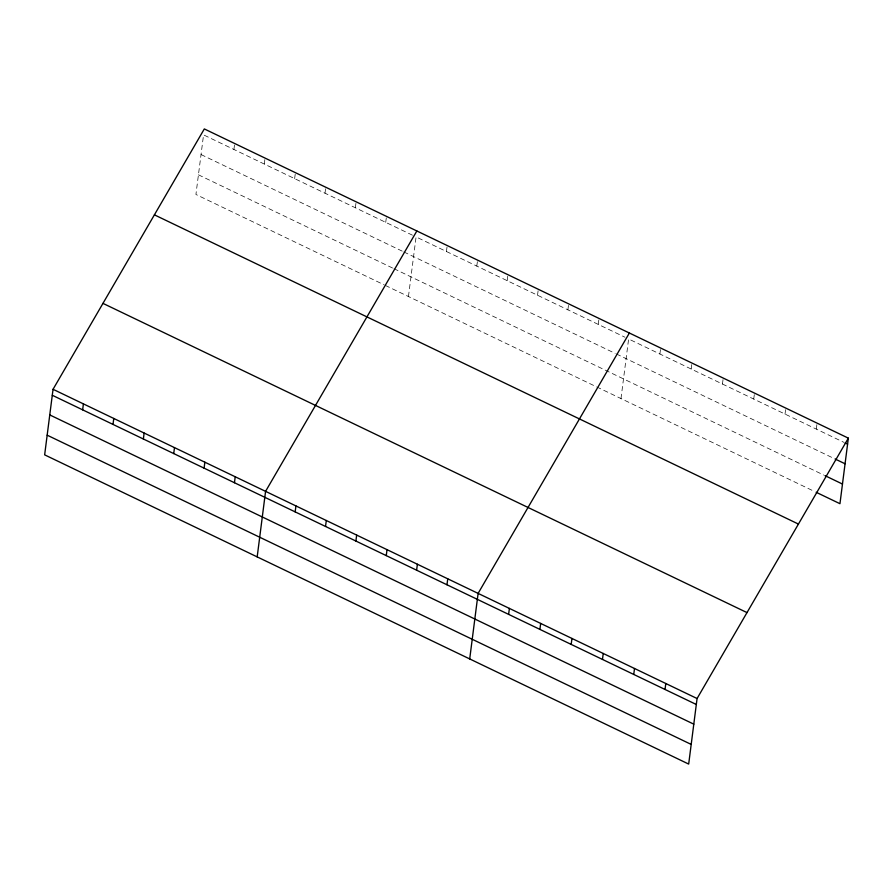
<?xml version="1.0" encoding="UTF-8"?>
<svg xmlns="http://www.w3.org/2000/svg" width="893" height="893" viewBox="0 0 893 893"><rect width="100%" height="100%" fill="white"/><g stroke="black" fill="none" stroke-linecap="round" stroke-linejoin="round"><path stroke-width="0.67" stroke-dasharray="4.46 3.35" d="M233.921 149.466L234.68 143.505M264.283 164.044L265.042 158.083M294.645 178.622L295.404 172.662M325.007 193.201L325.766 187.24M355.358 207.779L356.128 201.818M385.72 222.357L386.49 216.396M408.458 296.521L416.082 236.935L624.977 337.23M446.444 251.513L447.214 245.542M476.806 266.092L477.576 260.12M507.168 280.67L507.938 274.698M537.53 295.248L538.3 289.276M567.892 309.826L568.662 303.854M598.254 324.405L599.013 318.433M620.981 398.568L628.616 338.983L843.829 442.314M659.894 353.996L660.664 348.036M691.182 369.021L691.941 363.049M722.459 384.035L723.23 378.074M753.737 399.059L754.507 393.087M785.025 414.073L785.784 408.112M816.302 429.098L817.073 423.126M412.443 235.183L203.559 134.888L195.924 194.473L384.169 284.856M201.037 154.556L402.643 251.346M403.848 251.938L615.165 353.394M616.382 353.974L833.805 458.366M198.447 174.816L392.753 268.112M393.969 268.693L823.703 475.031M385.374 285.447L595.475 386.323M596.691 386.903L814.929 491.686"/><path stroke-width="1.34" d="M53.044 389.303L44.65 454.85L688.682 764.073L697.076 698.527L848.35 438.15L204.318 128.927L53.044 389.303L697.076 698.527M82.647 409.842L83.406 403.87M113.009 424.421L113.768 418.449M143.371 438.999L144.13 433.027M173.733 453.577L174.492 447.605M204.095 468.155L204.854 462.183M234.457 482.733L235.216 476.762M257.184 556.897L265.578 491.34L416.852 230.974M295.17 511.879L295.94 505.918M325.532 526.457L326.302 520.496M355.894 541.035L356.664 535.074M386.256 555.613L387.026 549.653M416.618 570.192L417.388 564.231M446.98 584.77L447.75 578.809M469.707 658.934L478.112 593.387L629.375 333.011M508.619 614.373L509.39 608.401M539.908 629.386L540.667 623.426M571.185 644.411L571.955 638.45M602.474 659.425L603.233 653.464M633.751 674.449L634.51 668.489M665.028 689.463L665.798 683.502M848.35 438.15L839.956 503.697L816.18 492.289M845.079 442.917L847.591 444.111M835.055 458.969L845.068 463.78M824.953 475.623L842.467 484.039M154.4 214.845L798.431 524.068M102.963 303.374L746.995 612.598M52.285 395.264L696.317 704.488M49.762 414.921L693.794 724.156M47.173 435.181L691.204 744.416"/></g></svg>
